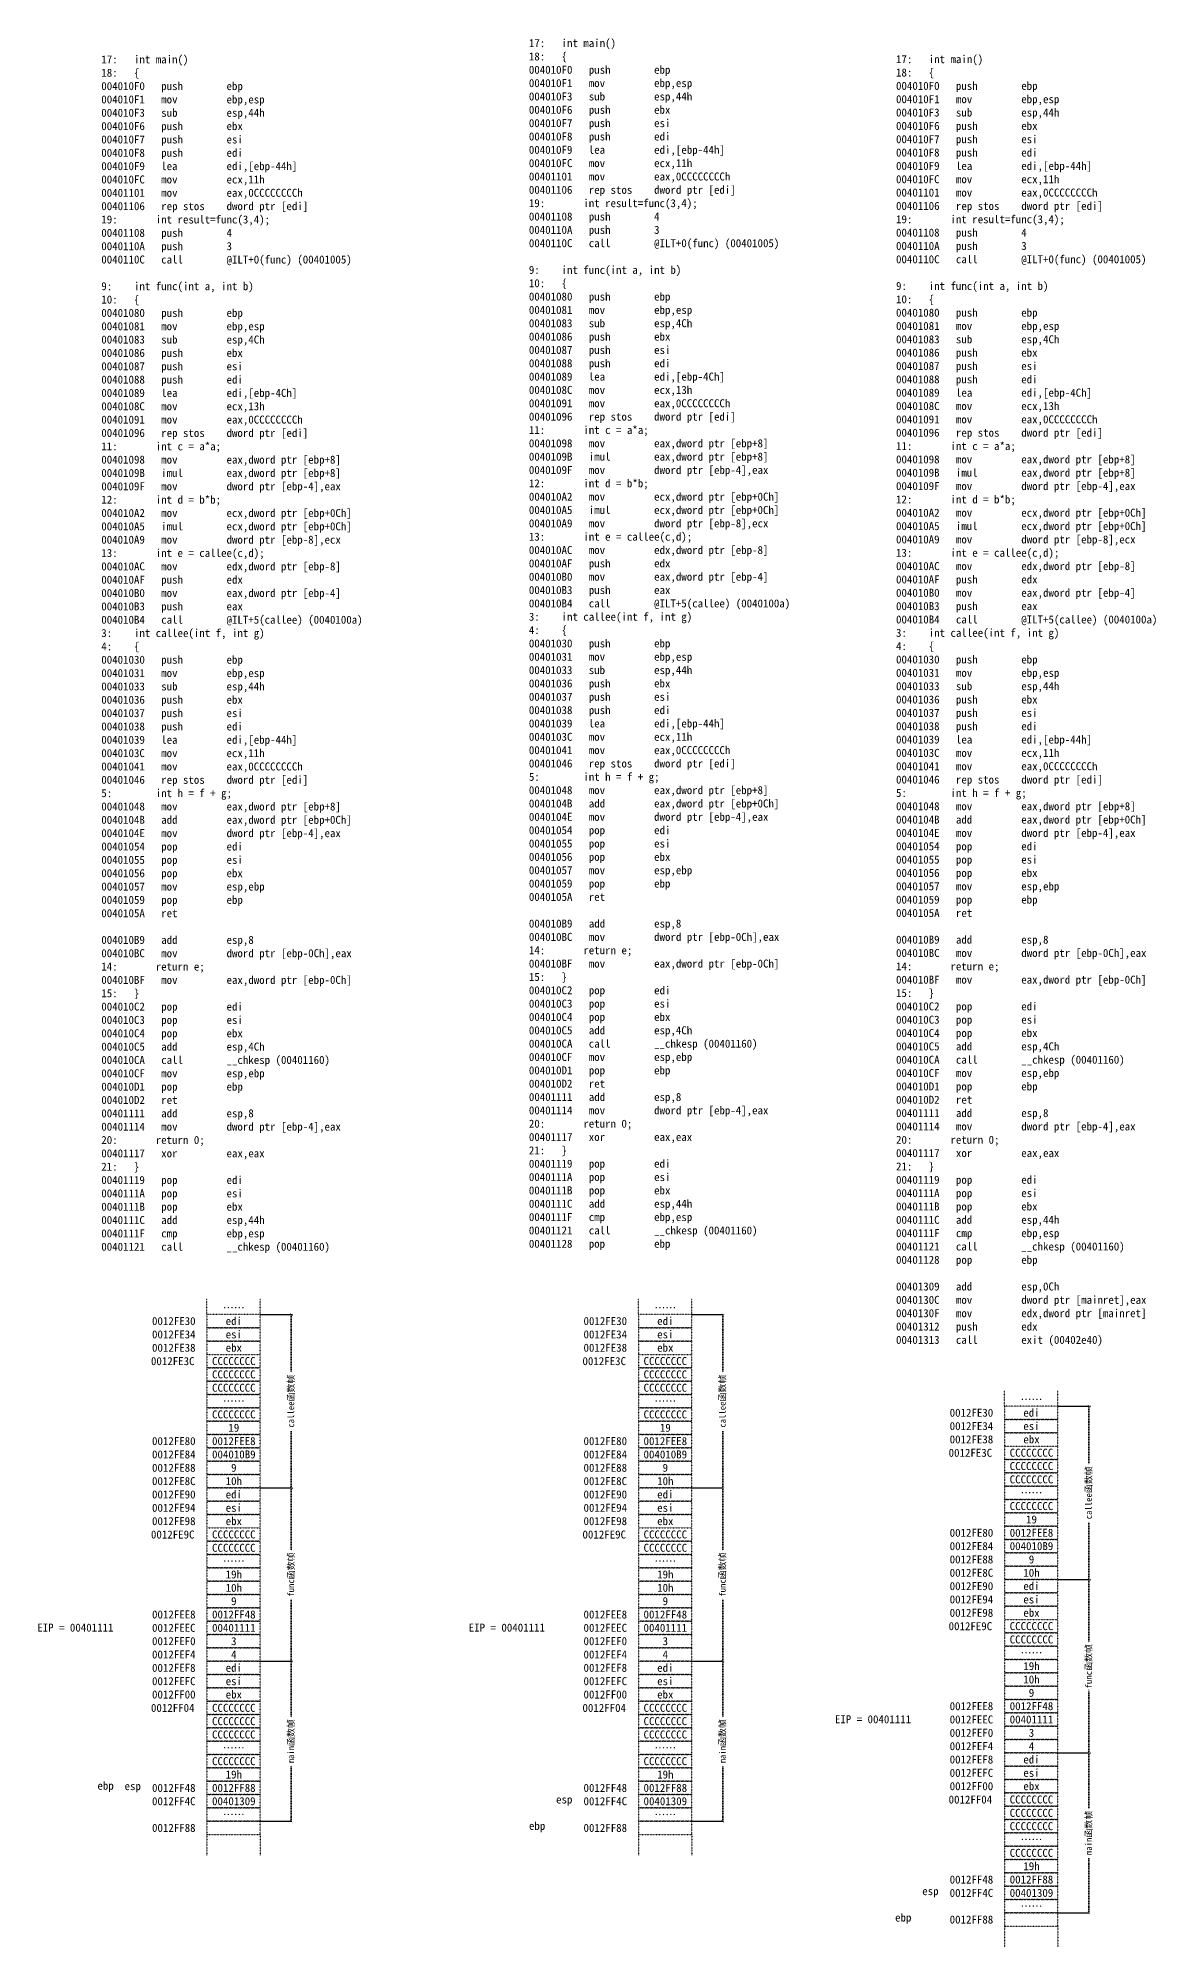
# Model space of a CAD drawing. Header units: millimetres. Extents: x 5369 to 27532, y 1174 to 4752.
# Drawn here: x 25438 to 27532, y 1174 to 4752 of the extents above; entities that cross this region are included whole.
import ezdxf

# ---------------------------------------------------------------- set-up
doc = ezdxf.new("R2010")
doc.units = ezdxf.units.MM
doc.linetypes.add('ACAD_ISO07W100', pattern=[3, 0, -3])
doc.linetypes.add('DOT', pattern=[0.25, 0, -0.25])
doc.styles.get("Standard").update_dxf_attribs({"font": ''})
doc.styles.add('w', font='', dxfattribs={"height": 15})
doc.styles.get('Standard').set_extended_font_data('SimSun')
doc.styles.get('w').set_extended_font_data('SimSun')
doc.dimstyles.new('w', dxfattribs={"dimscale": 3, "dimtxt": 4, "dimasz": 1.5, "dimexe": 1.25, "dimexo": 0.625, "dimtad": 0, "dimtxsty": 'Standard', "dimblk": 'ARCHTICK', "dimcen": 2.5, "dimclrd": 5, "dimclre": 5, "dimclrt": 5, "dimadec": 1, "dimazin": 0, "dimtfac": 1, "dimtmove": 0, "dimatfit": 3, "dimfxl": 1, "dimarcsym": 0})

# ---------------------------------------------------------------- blocks, each defined once
blk = doc.blocks.new('b')
at = {"linetype": 'DOT'}
blk.add_lwpolyline([(-100, 0), (0, 0), (0, 25), (-100, 25)], close=True, dxfattribs=at)
blk = doc.blocks.new('_ArchTick')
at = {"color": 0, "linetype": 'ByBlock', "const_width": 0.15}
blk.add_lwpolyline([(-0.5, -0.5), (0.5, 0.5)], dxfattribs=at)
blk = doc.blocks.new('*D77')
at = {"color": 5, "linetype": 'ACAD_ISO07W100', "lineweight": -2}
for p, q in [((25855.6, 2359.5), (25915.7, 2359.5)), ((25912, 2359.5), (25912, 2249.2)), ((25912, 2034.5), (25912, 2144.9)), ((25855.6, 2034.5), (25915.7, 2034.5))]:
    blk.add_line(p, q, dxfattribs=at)
at = {"layer": 'Defpoints', "color": 0, "linetype": 'DOT'}
for p in [(25853.7, 2359.5), (25853.7, 2034.5), (25912, 2034.5)]:
    blk.add_point(p, dxfattribs=at)
at = {"color": 5, "linetype": 'DOT', "lineweight": -2, "xscale": 4.5, "yscale": 4.5, "zscale": 4.5}
for p, rotation in [((25912, 2359.5), 90), ((25912, 2034.5), 270)]:
    blk.add_blockref('_ArchTick', p, dxfattribs=dict(at, rotation=rotation))
at = {"color": 5, "linetype": 'DOT', "insert": (25912, 2197), "char_height": 12, "attachment_point": 5, "rotation": 90}
blk.add_mtext('callee函数帧', dxfattribs=at)
blk = doc.blocks.new('*D75')
at = {"color": 5, "linetype": 'ACAD_ISO07W100', "lineweight": -2}
for p, q in [((25855.6, 2034.5), (25915.7, 2034.5)), ((25912, 2034.5), (25912, 1915.7)), ((25912, 1709.5), (25912, 1828.4)), ((25855.6, 1709.5), (25915.7, 1709.5))]:
    blk.add_line(p, q, dxfattribs=at)
at = {"layer": 'Defpoints', "color": 0, "linetype": 'DOT'}
for p in [(25853.7, 2034.5), (25853.7, 1709.5), (25912, 1709.5)]:
    blk.add_point(p, dxfattribs=at)
at = {"color": 5, "linetype": 'DOT', "lineweight": -2, "xscale": 4.5, "yscale": 4.5, "zscale": 4.5}
for p, rotation in [((25912, 2034.5), 90), ((25912, 1709.5), 270)]:
    blk.add_blockref('_ArchTick', p, dxfattribs=dict(at, rotation=rotation))
at = {"color": 5, "linetype": 'DOT', "insert": (25912, 1872), "char_height": 12, "attachment_point": 5, "rotation": 90}
blk.add_mtext('func函数帧', dxfattribs=at)
blk = doc.blocks.new('*D76')
at = {"color": 5, "linetype": 'ACAD_ISO07W100', "lineweight": -2}
for p, q in [((25853.7, 1709.5), (25915.7, 1709.5)), ((25912, 1709.5), (25912, 1603.6)), ((25912, 1409.5), (25912, 1515.5)), ((25853.7, 1409.5), (25915.7, 1409.5))]:
    blk.add_line(p, q, dxfattribs=at)
at = {"layer": 'Defpoints', "color": 0, "linetype": 'DOT'}
for p in [(25851.8, 1709.5), (25851.8, 1409.5), (25912, 1409.5)]:
    blk.add_point(p, dxfattribs=at)
at = {"color": 5, "linetype": 'DOT', "lineweight": -2, "xscale": 4.5, "yscale": 4.5, "zscale": 4.5}
for p, rotation in [((25912, 1709.5), 90), ((25912, 1409.5), 270)]:
    blk.add_blockref('_ArchTick', p, dxfattribs=dict(at, rotation=rotation))
at = {"color": 5, "linetype": 'DOT', "insert": (25912, 1559.5), "char_height": 12, "attachment_point": 5, "rotation": 90}
blk.add_mtext('main函数帧', dxfattribs=at)
blk = doc.blocks.new('*D80')
at = {"color": 5, "linetype": 'ACAD_ISO07W100', "lineweight": -2}
for p, q in [((26664.3, 2359.5), (26724.4, 2359.5)), ((26720.7, 2359.5), (26720.7, 2249.2)), ((26720.7, 2034.5), (26720.7, 2144.9)), ((26664.3, 2034.5), (26724.4, 2034.5))]:
    blk.add_line(p, q, dxfattribs=at)
at = {"layer": 'Defpoints', "color": 0, "linetype": 'DOT'}
for p in [(26662.4, 2359.5), (26662.4, 2034.5), (26720.7, 2034.5)]:
    blk.add_point(p, dxfattribs=at)
at = {"color": 5, "linetype": 'DOT', "lineweight": -2, "xscale": 4.5, "yscale": 4.5, "zscale": 4.5}
for p, rotation in [((26720.7, 2359.5), 90), ((26720.7, 2034.5), 270)]:
    blk.add_blockref('_ArchTick', p, dxfattribs=dict(at, rotation=rotation))
at = {"color": 5, "linetype": 'DOT', "insert": (26720.7, 2197), "char_height": 12, "attachment_point": 5, "rotation": 90}
blk.add_mtext('callee函数帧', dxfattribs=at)
blk = doc.blocks.new('*D78')
at = {"color": 5, "linetype": 'ACAD_ISO07W100', "lineweight": -2}
for p, q in [((26664.3, 2034.5), (26724.4, 2034.5)), ((26720.7, 2034.5), (26720.7, 1915.7)), ((26720.7, 1709.5), (26720.7, 1828.4)), ((26664.3, 1709.5), (26724.4, 1709.5))]:
    blk.add_line(p, q, dxfattribs=at)
at = {"layer": 'Defpoints', "color": 0, "linetype": 'DOT'}
for p in [(26662.4, 2034.5), (26662.4, 1709.5), (26720.7, 1709.5)]:
    blk.add_point(p, dxfattribs=at)
at = {"color": 5, "linetype": 'DOT', "lineweight": -2, "xscale": 4.5, "yscale": 4.5, "zscale": 4.5}
for p, rotation in [((26720.7, 2034.5), 90), ((26720.7, 1709.5), 270)]:
    blk.add_blockref('_ArchTick', p, dxfattribs=dict(at, rotation=rotation))
at = {"color": 5, "linetype": 'DOT', "insert": (26720.7, 1872), "char_height": 12, "attachment_point": 5, "rotation": 90}
blk.add_mtext('func函数帧', dxfattribs=at)
blk = doc.blocks.new('*D79')
at = {"color": 5, "linetype": 'ACAD_ISO07W100', "lineweight": -2}
for p, q in [((26662.4, 1709.5), (26724.4, 1709.5)), ((26720.7, 1709.5), (26720.7, 1603.6)), ((26720.7, 1409.5), (26720.7, 1515.5)), ((26662.4, 1409.5), (26724.4, 1409.5))]:
    blk.add_line(p, q, dxfattribs=at)
at = {"layer": 'Defpoints', "color": 0, "linetype": 'DOT'}
for p in [(26660.6, 1709.5), (26660.6, 1409.5), (26720.7, 1409.5)]:
    blk.add_point(p, dxfattribs=at)
at = {"color": 5, "linetype": 'DOT', "lineweight": -2, "xscale": 4.5, "yscale": 4.5, "zscale": 4.5}
for p, rotation in [((26720.7, 1709.5), 90), ((26720.7, 1409.5), 270)]:
    blk.add_blockref('_ArchTick', p, dxfattribs=dict(at, rotation=rotation))
at = {"color": 5, "linetype": 'DOT', "insert": (26720.7, 1559.5), "char_height": 12, "attachment_point": 5, "rotation": 90}
blk.add_mtext('main函数帧', dxfattribs=at)
blk = doc.blocks.new('*D83')
at = {"color": 5, "linetype": 'ACAD_ISO07W100', "lineweight": -2}
for p, q in [((27350.6, 2187.7), (27410.7, 2187.7)), ((27407, 2187.7), (27407, 2077.4)), ((27407, 1862.7), (27407, 1973.1)), ((27350.6, 1862.7), (27410.7, 1862.7))]:
    blk.add_line(p, q, dxfattribs=at)
at = {"layer": 'Defpoints', "color": 0, "linetype": 'DOT'}
for p in [(27348.7, 2187.7), (27348.7, 1862.7), (27407, 1862.7)]:
    blk.add_point(p, dxfattribs=at)
at = {"color": 5, "linetype": 'DOT', "lineweight": -2, "xscale": 4.5, "yscale": 4.5, "zscale": 4.5}
for p, rotation in [((27407, 2187.7), 90), ((27407, 1862.7), 270)]:
    blk.add_blockref('_ArchTick', p, dxfattribs=dict(at, rotation=rotation))
at = {"color": 5, "linetype": 'DOT', "insert": (27407, 2025.2), "char_height": 12, "attachment_point": 5, "rotation": 90}
blk.add_mtext('callee函数帧', dxfattribs=at)
blk = doc.blocks.new('*D81')
at = {"color": 5, "linetype": 'ACAD_ISO07W100', "lineweight": -2}
for p, q in [((27350.6, 1862.7), (27410.7, 1862.7)), ((27407, 1862.7), (27407, 1743.9)), ((27407, 1537.7), (27407, 1656.6)), ((27350.6, 1537.7), (27410.7, 1537.7))]:
    blk.add_line(p, q, dxfattribs=at)
at = {"layer": 'Defpoints', "color": 0, "linetype": 'DOT'}
for p in [(27348.7, 1862.7), (27348.7, 1537.7), (27407, 1537.7)]:
    blk.add_point(p, dxfattribs=at)
at = {"color": 5, "linetype": 'DOT', "lineweight": -2, "xscale": 4.5, "yscale": 4.5, "zscale": 4.5}
for p, rotation in [((27407, 1862.7), 90), ((27407, 1537.7), 270)]:
    blk.add_blockref('_ArchTick', p, dxfattribs=dict(at, rotation=rotation))
at = {"color": 5, "linetype": 'DOT', "insert": (27407, 1700.2), "char_height": 12, "attachment_point": 5, "rotation": 90}
blk.add_mtext('func函数帧', dxfattribs=at)
blk = doc.blocks.new('*D82')
at = {"color": 5, "linetype": 'ACAD_ISO07W100', "lineweight": -2}
for p, q in [((27348.7, 1537.7), (27410.7, 1537.7)), ((27407, 1537.7), (27407, 1431.8)), ((27407, 1237.7), (27407, 1343.7)), ((27348.7, 1237.7), (27410.7, 1237.7))]:
    blk.add_line(p, q, dxfattribs=at)
at = {"layer": 'Defpoints', "color": 0, "linetype": 'DOT'}
for p in [(27346.8, 1537.7), (27346.8, 1237.7), (27407, 1237.7)]:
    blk.add_point(p, dxfattribs=at)
at = {"color": 5, "linetype": 'DOT', "lineweight": -2, "xscale": 4.5, "yscale": 4.5, "zscale": 4.5}
for p, rotation in [((27407, 1537.7), 90), ((27407, 1237.7), 270)]:
    blk.add_blockref('_ArchTick', p, dxfattribs=dict(at, rotation=rotation))
at = {"color": 5, "linetype": 'DOT', "insert": (27407, 1387.7), "char_height": 12, "attachment_point": 5, "rotation": 90}
blk.add_mtext('main函数帧', dxfattribs=at)

msp = doc.modelspace()

# ---------------------------------------------------------------- linework, layer by layer
at = {"linetype": 'DOT'}
for p, q in [((25753.709, 2359.543), (25753.709, 2389.543)), ((25853.709, 2359.543), (25853.709, 2389.543)), ((26562.435, 2359.543), (26562.435, 2389.543)), ((26662.435, 2359.543), (26662.435, 2389.543)), ((25753.709, 2284.543), (25753.709, 2259.543)), ((25753.709, 2284.543), (25853.709, 2284.543)), ((25753.709, 2259.543), (25853.709, 2259.543)), ((25853.709, 2259.543), (25853.709, 2284.543)), ((26562.435, 2284.543), (26562.435, 2259.543)), ((26562.435, 2284.543), (26662.435, 2284.543)), ((26562.435, 2259.543), (26662.435, 2259.543)), ((26662.435, 2259.543), (26662.435, 2284.543)), ((27248.699, 2187.733), (27248.699, 2217.733)), ((27348.699, 2187.733), (27348.699, 2217.733)), ((27248.699, 2112.733), (27248.699, 2087.733)), ((27248.699, 2112.733), (27348.699, 2112.733)), ((27348.699, 2087.733), (27348.699, 2112.733)), ((27248.699, 2087.733), (27348.699, 2087.733)), ((25753.709, 1959.543), (25753.709, 1934.543)), ((25753.709, 1959.543), (25853.709, 1959.543)), ((25753.709, 1934.543), (25853.709, 1934.543)), ((25853.709, 1934.543), (25853.709, 1959.543)), ((26562.435, 1959.543), (26562.435, 1934.543)), ((26562.435, 1959.543), (26662.435, 1959.543)), ((26562.435, 1934.543), (26662.435, 1934.543)), ((26662.435, 1934.543), (26662.435, 1959.543)), ((27248.699, 1787.733), (27248.699, 1762.733)), ((27248.699, 1787.733), (27348.699, 1787.733)), ((27248.699, 1762.733), (27348.699, 1762.733)), ((27348.699, 1762.733), (27348.699, 1787.733)), ((25853.709, 1634.543), (25753.709, 1634.543)), ((25753.709, 1634.543), (25753.709, 1609.543)), ((25853.709, 1609.543), (25853.709, 1634.543)), ((26662.435, 1634.543), (26562.435, 1634.543)), ((26562.435, 1634.543), (26562.435, 1609.543)), ((26662.435, 1609.543), (26662.435, 1634.543)), ((25753.709, 1609.543), (25853.709, 1609.543)), ((26562.435, 1609.543), (26662.435, 1609.543)), ((27348.699, 1462.733), (27248.699, 1462.733)), ((27248.699, 1462.733), (27248.699, 1437.733)), ((27248.699, 1437.733), (27348.699, 1437.733)), ((27348.699, 1437.733), (27348.699, 1462.733)), ((25753.709, 1384.543), (25753.709, 1346.022)), ((25853.709, 1384.543), (25853.709, 1346.022)), ((26562.435, 1384.543), (26562.435, 1346.022)), ((26662.435, 1384.543), (26662.435, 1346.022)), ((27248.699, 1212.733), (27248.699, 1174.212)), ((27348.699, 1212.733), (27348.699, 1174.212))]:
    msp.add_line(p, q, dxfattribs=at)
for points in [[(25753.709, 2334.543), (25853.709, 2334.543), (25853.709, 2359.543), (25753.709, 2359.543)], [(25753.709, 2309.543), (25853.709, 2309.543), (25853.709, 2334.543), (25753.709, 2334.543)], [(26562.435, 2334.543), (26662.435, 2334.543), (26662.435, 2359.543), (26562.435, 2359.543)], [(26562.435, 2309.543), (26662.435, 2309.543), (26662.435, 2334.543), (26562.435, 2334.543)], [(25753.709, 2284.543), (25853.709, 2284.543), (25853.709, 2309.543), (25753.709, 2309.543)], [(26562.435, 2284.543), (26662.435, 2284.543), (26662.435, 2309.543), (26562.435, 2309.543)], [(27248.699, 2162.733), (27348.699, 2162.733), (27348.699, 2187.733), (27248.699, 2187.733)], [(27248.699, 2137.733), (27348.699, 2137.733), (27348.699, 2162.733), (27248.699, 2162.733)], [(25753.709, 2109.543), (25853.709, 2109.543), (25853.709, 2134.543), (25753.709, 2134.543)], [(26562.435, 2109.543), (26662.435, 2109.543), (26662.435, 2134.543), (26562.435, 2134.543)], [(27248.699, 2112.733), (27348.699, 2112.733), (27348.699, 2137.733), (27248.699, 2137.733)], [(25753.709, 2084.543), (25853.709, 2084.543), (25853.709, 2109.543), (25753.709, 2109.543)], [(25753.709, 2059.543), (25853.709, 2059.543), (25853.709, 2084.543), (25753.709, 2084.543)], [(26562.435, 2084.543), (26662.435, 2084.543), (26662.435, 2109.543), (26562.435, 2109.543)], [(26562.435, 2059.543), (26662.435, 2059.543), (26662.435, 2084.543), (26562.435, 2084.543)], [(25753.709, 2034.543), (25853.709, 2034.543), (25853.709, 2059.543), (25753.709, 2059.543)], [(26562.435, 2034.543), (26662.435, 2034.543), (26662.435, 2059.543), (26562.435, 2059.543)], [(25753.709, 2009.543), (25853.709, 2009.543), (25853.709, 2034.543), (25753.709, 2034.543)], [(25753.709, 1984.543), (25853.709, 1984.543), (25853.709, 2009.543), (25753.709, 2009.543)], [(26562.435, 2009.543), (26662.435, 2009.543), (26662.435, 2034.543), (26562.435, 2034.543)], [(26562.435, 1984.543), (26662.435, 1984.543), (26662.435, 2009.543), (26562.435, 2009.543)], [(25753.709, 1959.543), (25853.709, 1959.543), (25853.709, 1984.543), (25753.709, 1984.543)], [(26562.435, 1959.543), (26662.435, 1959.543), (26662.435, 1984.543), (26562.435, 1984.543)], [(27248.699, 1937.733), (27348.699, 1937.733), (27348.699, 1962.733), (27248.699, 1962.733)], [(27248.699, 1912.733), (27348.699, 1912.733), (27348.699, 1937.733), (27248.699, 1937.733)], [(27248.699, 1887.733), (27348.699, 1887.733), (27348.699, 1912.733), (27248.699, 1912.733)], [(27248.699, 1862.733), (27348.699, 1862.733), (27348.699, 1887.733), (27248.699, 1887.733)], [(27248.699, 1837.733), (27348.699, 1837.733), (27348.699, 1862.733), (27248.699, 1862.733)], [(27248.699, 1812.733), (27348.699, 1812.733), (27348.699, 1837.733), (27248.699, 1837.733)], [(25753.709, 1784.543), (25853.709, 1784.543), (25853.709, 1809.543), (25753.709, 1809.543)], [(26562.435, 1784.543), (26662.435, 1784.543), (26662.435, 1809.543), (26562.435, 1809.543)], [(27248.699, 1787.733), (27348.699, 1787.733), (27348.699, 1812.733), (27248.699, 1812.733)], [(25753.709, 1759.543), (25853.709, 1759.543), (25853.709, 1784.543), (25753.709, 1784.543)], [(25753.709, 1734.543), (25853.709, 1734.543), (25853.709, 1759.543), (25753.709, 1759.543)], [(26562.435, 1759.543), (26662.435, 1759.543), (26662.435, 1784.543), (26562.435, 1784.543)], [(26562.435, 1734.543), (26662.435, 1734.543), (26662.435, 1759.543), (26562.435, 1759.543)], [(25753.709, 1709.543), (25853.709, 1709.543), (25853.709, 1734.543), (25753.709, 1734.543)], [(26562.435, 1709.543), (26662.435, 1709.543), (26662.435, 1734.543), (26562.435, 1734.543)], [(25753.709, 1684.543), (25853.709, 1684.543), (25853.709, 1709.543), (25753.709, 1709.543)], [(25753.709, 1659.543), (25853.709, 1659.543), (25853.709, 1684.543), (25753.709, 1684.543)], [(26562.435, 1684.543), (26662.435, 1684.543), (26662.435, 1709.543), (26562.435, 1709.543)], [(26562.435, 1659.543), (26662.435, 1659.543), (26662.435, 1684.543), (26562.435, 1684.543)], [(25753.709, 1634.543), (25853.709, 1634.543), (25853.709, 1659.543), (25753.709, 1659.543)], [(26562.435, 1634.543), (26662.435, 1634.543), (26662.435, 1659.543), (26562.435, 1659.543)], [(27248.699, 1612.733), (27348.699, 1612.733), (27348.699, 1637.733), (27248.699, 1637.733)], [(27248.699, 1587.733), (27348.699, 1587.733), (27348.699, 1612.733), (27248.699, 1612.733)], [(27248.699, 1562.733), (27348.699, 1562.733), (27348.699, 1587.733), (27248.699, 1587.733)], [(27248.699, 1537.733), (27348.699, 1537.733), (27348.699, 1562.733), (27248.699, 1562.733)], [(27248.699, 1512.733), (27348.699, 1512.733), (27348.699, 1537.733), (27248.699, 1537.733)], [(27248.699, 1487.733), (27348.699, 1487.733), (27348.699, 1512.733), (27248.699, 1512.733)], [(25753.709, 1459.543), (25853.709, 1459.543), (25853.709, 1484.543), (25753.709, 1484.543)], [(26562.435, 1459.543), (26662.435, 1459.543), (26662.435, 1484.543), (26562.435, 1484.543)], [(27248.699, 1462.733), (27348.699, 1462.733), (27348.699, 1487.733), (27248.699, 1487.733)], [(25753.709, 1409.543), (25853.709, 1409.543), (25853.709, 1434.543), (25753.709, 1434.543)], [(26562.435, 1409.543), (26662.435, 1409.543), (26662.435, 1434.543), (26562.435, 1434.543)], [(25753.709, 1384.543), (25853.709, 1384.543), (25853.709, 1409.543), (25753.709, 1409.543)], [(26562.435, 1384.543), (26662.435, 1384.543), (26662.435, 1409.543), (26562.435, 1409.543)], [(27248.699, 1287.733), (27348.699, 1287.733), (27348.699, 1312.733), (27248.699, 1312.733)], [(27248.699, 1237.733), (27348.699, 1237.733), (27348.699, 1262.733), (27248.699, 1262.733)], [(27248.699, 1212.733), (27348.699, 1212.733), (27348.699, 1237.733), (27248.699, 1237.733)]]:
    msp.add_lwpolyline(points, close=True, dxfattribs=at)

# ---------------------------------------------------------------- block references
for p in [(25853.709, 2234.543), (26662.435, 2234.543), (25853.709, 2209.543), (26662.435, 2209.543), (25853.709, 2184.543), (25853.709, 2159.543), (26662.435, 2184.543), (26662.435, 2159.543), (25853.709, 2134.543), (26662.435, 2134.543), (27348.699, 2062.733), (27348.699, 2037.733), (27348.699, 2012.733), (27348.699, 1987.733), (27348.699, 1962.733), (25853.709, 1909.543), (26662.435, 1909.543), (25853.709, 1884.543), (26662.435, 1884.543), (25853.709, 1859.543), (26662.435, 1859.543), (25853.709, 1834.543), (25853.709, 1809.543), (26662.435, 1834.543), (26662.435, 1809.543), (27348.699, 1737.733), (27348.699, 1712.733), (27348.699, 1687.733), (27348.699, 1662.733), (27348.699, 1637.733), (25853.709, 1584.543), (25853.709, 1559.543), (26662.435, 1584.543), (26662.435, 1559.543), (25853.709, 1534.543), (26662.435, 1534.543), (25853.709, 1509.543), (25853.709, 1484.543), (26662.435, 1509.543), (26662.435, 1484.543), (25853.709, 1434.543), (26662.435, 1434.543), (27348.699, 1412.733), (27348.699, 1387.733), (27348.699, 1362.733), (27348.699, 1337.733), (27348.699, 1312.733), (27348.699, 1262.733)]:
    msp.add_blockref('b', p, dxfattribs=at)

# ---------------------------------------------------------------- texts
at = {"linetype": 'DOT', "style": 'w'}
for s, p in [('0012FE3C', (25648.925, 2264.543)), ('0012FE3C', (26457.651, 2264.543)), ('0012FE3C', (27143.916, 2092.733)), ('0012FE9C', (25648.925, 1939.543)), ('0012FE9C', (26457.651, 1939.543)), ('0012FE9C', (27143.916, 1767.733)), ('0012FF04', (25648.925, 1614.543)), ('0012FF04', (26457.651, 1614.543)), ('0012FF04', (27143.916, 1442.733))]:
    msp.add_text(s, height=15, dxfattribs=at).set_placement(p)
at = {"linetype": 'DOT', "char_height": 15, "style": 'w'}
for s, insert, width, attachment_point in [('17:   int main()\\P18:   \\{\\P004010F0   push        ebp\\P004010F1   mov         ebp,esp\\P004010F3   sub         esp,44h\\P004010F6   push        ebx\\P004010F7   push        esi\\P004010F8   push        edi\\P004010F9   lea         edi,[ebp-44h]\\P004010FC   mov         ecx,11h\\P00401101   mov         eax,0CCCCCCCCh\\P00401106   rep stos    dword ptr [edi]\\P19:       int result=func(3,4);\\P00401108   push        4\\P0040110A   push        3\\P0040110C   call        @ILT+0(func) (00401005)\\P\\P9:    int func(int a, int b)\\P10:   \\{\\P00401080   push        ebp\\P00401081   mov         ebp,esp\\P00401083   sub         esp,4Ch\\P00401086   push        ebx\\P00401087   push        esi\\P00401088   push        edi\\P00401089   lea         edi,[ebp-4Ch]\\P0040108C   mov         ecx,13h\\P00401091   mov         eax,0CCCCCCCCh\\P00401096   rep stos    dword ptr [edi]\\P11:       int c = a*a;\\P00401098   mov         eax,dword ptr [ebp+8]\\P0040109B   imul        eax,dword ptr [ebp+8]\\P0040109F   mov         dword ptr [ebp-4],eax\\P12:       int d = b*b;\\P004010A2   mov         ecx,dword ptr [ebp+0Ch]\\P004010A5   imul        ecx,dword ptr [ebp+0Ch]\\P004010A9   mov         dword ptr [ebp-8],ecx\\P13:       int e = callee(c,d);\\P004010AC   mov         edx,dword ptr [ebp-8]\\P004010AF   push        edx\\P004010B0   mov         eax,dword ptr [ebp-4]\\P004010B3   push        eax\\P004010B4   call        @ILT+5(callee) (0040100a)\\P3:    int callee(int f, int g)\\P4:    \\{\\P00401030   push        ebp\\P00401031   mov         ebp,esp\\P00401033   sub         esp,44h\\P00401036   push        ebx\\P00401037   push        esi\\P00401038   push        edi\\P00401039   lea         edi,[ebp-44h]\\P0040103C   mov         ecx,11h\\P00401041   mov         eax,0CCCCCCCCh\\P00401046   rep stos    dword ptr [edi]\\P5:        int h = f + g;\\P00401048   mov         eax,dword ptr [ebp+8]\\P0040104B   add         eax,dword ptr [ebp+0Ch]\\P0040104E   mov         dword ptr [ebp-4],eax\\P00401054   pop         edi\\P00401055   pop         esi\\P00401056   pop         ebx\\P00401057   mov         esp,ebp\\P00401059   pop         ebp\\P0040105A   ret\\P\\P004010B9   add         esp,8\\P004010BC   mov         dword ptr [ebp-0Ch],eax\\P14:       return e;\\P004010BF   mov         eax,dword ptr [ebp-0Ch]\\P15:   \\}\\P004010C2   pop         edi\\P004010C3   pop         esi\\P004010C4   pop         ebx\\P004010C5   add         esp,4Ch\\P004010CA   call        __chkesp (00401160)\\P004010CF   mov         esp,ebp\\P004010D1   pop         ebp\\P004010D2   ret\\P00401111   add         esp,8\\P00401114   mov         dword ptr [ebp-4],eax\\P20:       return 0;\\P00401117   xor         eax,eax\\P21:   \\}\\P00401119   pop         edi\\P0040111A   pop         esi\\P0040111B   pop         ebx\\P0040111C   add         esp,44h\\P0040111F   cmp         ebp,esp\\P00401121   call        __chkesp (00401160)\\P00401128   pop         ebp', (26357.238, 4750.034), 807.46249, 1), ('17:   int main()\\P18:   \\{\\P004010F0   push        ebp\\P004010F1   mov         ebp,esp\\P004010F3   sub         esp,44h\\P004010F6   push        ebx\\P004010F7   push        esi\\P004010F8   push        edi\\P004010F9   lea         edi,[ebp-44h]\\P004010FC   mov         ecx,11h\\P00401101   mov         eax,0CCCCCCCCh\\P00401106   rep stos    dword ptr [edi]\\P19:       int result=func(3,4);\\P00401108   push        4\\P0040110A   push        3\\P0040110C   call        @ILT+0(func) (00401005)\\P\\P9:    int func(int a, int b)\\P10:   \\{\\P00401080   push        ebp\\P00401081   mov         ebp,esp\\P00401083   sub         esp,4Ch\\P00401086   push        ebx\\P00401087   push        esi\\P00401088   push        edi\\P00401089   lea         edi,[ebp-4Ch]\\P0040108C   mov         ecx,13h\\P00401091   mov         eax,0CCCCCCCCh\\P00401096   rep stos    dword ptr [edi]\\P11:       int c = a*a;\\P00401098   mov         eax,dword ptr [ebp+8]\\P0040109B   imul        eax,dword ptr [ebp+8]\\P0040109F   mov         dword ptr [ebp-4],eax\\P12:       int d = b*b;\\P004010A2   mov         ecx,dword ptr [ebp+0Ch]\\P004010A5   imul        ecx,dword ptr [ebp+0Ch]\\P004010A9   mov         dword ptr [ebp-8],ecx\\P13:       int e = callee(c,d);\\P004010AC   mov         edx,dword ptr [ebp-8]\\P004010AF   push        edx\\P004010B0   mov         eax,dword ptr [ebp-4]\\P004010B3   push        eax\\P004010B4   call        @ILT+5(callee) (0040100a)\\P3:    int callee(int f, int g)\\P4:    \\{\\P00401030   push        ebp\\P00401031   mov         ebp,esp\\P00401033   sub         esp,44h\\P00401036   push        ebx\\P00401037   push        esi\\P00401038   push        edi\\P00401039   lea         edi,[ebp-44h]\\P0040103C   mov         ecx,11h\\P00401041   mov         eax,0CCCCCCCCh\\P00401046   rep stos    dword ptr [edi]\\P5:        int h = f + g;\\P00401048   mov         eax,dword ptr [ebp+8]\\P0040104B   add         eax,dword ptr [ebp+0Ch]\\P0040104E   mov         dword ptr [ebp-4],eax\\P00401054   pop         edi\\P00401055   pop         esi\\P00401056   pop         ebx\\P00401057   mov         esp,ebp\\P00401059   pop         ebp\\P0040105A   ret\\P\\P004010B9   add         esp,8\\P004010BC   mov         dword ptr [ebp-0Ch],eax\\P14:       return e;\\P004010BF   mov         eax,dword ptr [ebp-0Ch]\\P15:   \\}\\P004010C2   pop         edi\\P004010C3   pop         esi\\P004010C4   pop         ebx\\P004010C5   add         esp,4Ch\\P004010CA   call        __chkesp (00401160)\\P004010CF   mov         esp,ebp\\P004010D1   pop         ebp\\P004010D2   ret\\P00401111   add         esp,8\\P00401114   mov         dword ptr [ebp-4],eax\\P20:       return 0;\\P00401117   xor         eax,eax\\P21:   \\}\\P00401119   pop         edi\\P0040111A   pop         esi\\P0040111B   pop         ebx\\P0040111C   add         esp,44h\\P0040111F   cmp         ebp,esp\\P00401121   call        __chkesp (00401160)', (25555.874, 4719.442), 770.90311, 1), ('17:   int main()\\P18:   \\{\\P004010F0   push        ebp\\P004010F1   mov         ebp,esp\\P004010F3   sub         esp,44h\\P004010F6   push        ebx\\P004010F7   push        esi\\P004010F8   push        edi\\P004010F9   lea         edi,[ebp-44h]\\P004010FC   mov         ecx,11h\\P00401101   mov         eax,0CCCCCCCCh\\P00401106   rep stos    dword ptr [edi]\\P19:       int result=func(3,4);\\P00401108   push        4\\P0040110A   push        3\\P0040110C   call        @ILT+0(func) (00401005)\\P\\P9:    int func(int a, int b)\\P10:   \\{\\P00401080   push        ebp\\P00401081   mov         ebp,esp\\P00401083   sub         esp,4Ch\\P00401086   push        ebx\\P00401087   push        esi\\P00401088   push        edi\\P00401089   lea         edi,[ebp-4Ch]\\P0040108C   mov         ecx,13h\\P00401091   mov         eax,0CCCCCCCCh\\P00401096   rep stos    dword ptr [edi]\\P11:       int c = a*a;\\P00401098   mov         eax,dword ptr [ebp+8]\\P0040109B   imul        eax,dword ptr [ebp+8]\\P0040109F   mov         dword ptr [ebp-4],eax\\P12:       int d = b*b;\\P004010A2   mov         ecx,dword ptr [ebp+0Ch]\\P004010A5   imul        ecx,dword ptr [ebp+0Ch]\\P004010A9   mov         dword ptr [ebp-8],ecx\\P13:       int e = callee(c,d);\\P004010AC   mov         edx,dword ptr [ebp-8]\\P004010AF   push        edx\\P004010B0   mov         eax,dword ptr [ebp-4]\\P004010B3   push        eax\\P004010B4   call        @ILT+5(callee) (0040100a)\\P3:    int callee(int f, int g)\\P4:    \\{\\P00401030   push        ebp\\P00401031   mov         ebp,esp\\P00401033   sub         esp,44h\\P00401036   push        ebx\\P00401037   push        esi\\P00401038   push        edi\\P00401039   lea         edi,[ebp-44h]\\P0040103C   mov         ecx,11h\\P00401041   mov         eax,0CCCCCCCCh\\P00401046   rep stos    dword ptr [edi]\\P5:        int h = f + g;\\P00401048   mov         eax,dword ptr [ebp+8]\\P0040104B   add         eax,dword ptr [ebp+0Ch]\\P0040104E   mov         dword ptr [ebp-4],eax\\P00401054   pop         edi\\P00401055   pop         esi\\P00401056   pop         ebx\\P00401057   mov         esp,ebp\\P00401059   pop         ebp\\P0040105A   ret\\P\\P004010B9   add         esp,8\\P004010BC   mov         dword ptr [ebp-0Ch],eax\\P14:       return e;\\P004010BF   mov         eax,dword ptr [ebp-0Ch]\\P15:   \\}\\P004010C2   pop         edi\\P004010C3   pop         esi\\P004010C4   pop         ebx\\P004010C5   add         esp,4Ch\\P004010CA   call        __chkesp (00401160)\\P004010CF   mov         esp,ebp\\P004010D1   pop         ebp\\P004010D2   ret\\P00401111   add         esp,8\\P00401114   mov         dword ptr [ebp-4],eax\\P20:       return 0;\\P00401117   xor         eax,eax\\P21:   \\}\\P00401119   pop         edi\\P0040111A   pop         esi\\P0040111B   pop         ebx\\P0040111C   add         esp,44h\\P0040111F   cmp         ebp,esp\\P00401121   call        __chkesp (00401160)\\P00401128   pop         ebp\\P\\P00401309   add         esp,0Ch\\P0040130C   mov         dword ptr [mainret],eax\\P0040130F   mov         edx,dword ptr [mainret]\\P00401312   push        edx\\P00401313   call        exit (00402e40)', (27045.347, 4719.889), 846.86385, 1), ('{\\C5;……}', (25804.231, 2372.043), 101.04447, 5), ('{\\C5;……}', (26612.957, 2372.043), 101.04447, 5), ('0012FE30', (25691.717, 2347.043), 101.04447, 5), ('0012FE34', (25691.717, 2322.043), 101.04447, 5), ('{\\C5;edi}', (25804.231, 2347.043), 101.04447, 5), ('{\\C5;esi}', (25804.231, 2322.043), 101.04447, 5), ('0012FE30', (26500.443, 2347.043), 101.04447, 5), ('0012FE34', (26500.443, 2322.043), 101.04447, 5), ('{\\C5;edi}', (26612.957, 2347.043), 101.04447, 5), ('{\\C5;esi}', (26612.957, 2322.043), 101.04447, 5), ('0012FE38', (25691.717, 2297.043), 101.04447, 5), ('{\\C5;ebx}', (25804.231, 2297.043), 101.04447, 5), ('0012FE38', (26500.443, 2297.043), 101.04447, 5), ('{\\C5;ebx}', (26612.957, 2297.043), 101.04447, 5), ('{\\C5;CCCCCCCC}', (25804.231, 2272.043), 101.04447, 5), ('{\\C5;CCCCCCCC}', (25804.231, 2247.043), 101.04447, 5), ('{\\C5;CCCCCCCC}', (26612.957, 2272.043), 101.04447, 5), ('{\\C5;CCCCCCCC}', (26612.957, 2247.043), 101.04447, 5), ('{\\C5;CCCCCCCC}', (25804.231, 2222.043), 101.04447, 5), ('{\\C5;CCCCCCCC}', (26612.957, 2222.043), 101.04447, 5), ('{\\C5;……}', (25804.231, 2197.043), 101.04447, 5), ('{\\C5;……}', (26612.957, 2197.043), 101.04447, 5), ('0012FE30', (27186.707, 2175.233), 101.04447, 5), ('{\\C5;……}', (27299.221, 2200.233), 101.04447, 5), ('{\\C5;edi}', (27299.221, 2175.233), 101.04447, 5), ('{\\C5;CCCCCCCC}', (25804.231, 2172.043), 101.04447, 5), ('{\\C5;19}', (25804.231, 2147.043), 101.04447, 5), ('{\\C5;CCCCCCCC}', (26612.957, 2172.043), 101.04447, 5), ('{\\C5;19}', (26612.957, 2147.043), 101.04447, 5), ('0012FE34', (27186.707, 2150.233), 101.04447, 5), ('{\\C5;esi}', (27299.221, 2150.233), 101.04447, 5), ('0012FE80', (25691.717, 2122.043), 101.04447, 5), ('{\\C5;0012FEE8}', (25804.231, 2122.043), 101.04447, 5), ('0012FE80', (26500.443, 2122.043), 101.04447, 5), ('{\\C5;0012FEE8}', (26612.957, 2122.043), 101.04447, 5), ('0012FE38', (27186.707, 2125.233), 101.04447, 5), ('{\\C5;ebx}', (27299.221, 2125.233), 101.04447, 5), ('0012FE84', (25691.717, 2097.043), 101.04447, 5), ('0012FE88', (25691.717, 2072.043), 101.04447, 5), ('{\\C5;004010B9}', (25804.231, 2097.043), 101.04447, 5), ('{\\C5;9}', (25804.231, 2072.043), 101.04447, 5), ('0012FE84', (26500.443, 2097.043), 101.04447, 5), ('0012FE88', (26500.443, 2072.043), 101.04447, 5), ('{\\C5;004010B9}', (26612.957, 2097.043), 101.04447, 5), ('{\\C5;9}', (26612.957, 2072.043), 101.04447, 5), ('{\\C5;CCCCCCCC}', (27299.221, 2100.233), 101.04447, 5), ('{\\C5;CCCCCCCC}', (27299.221, 2075.233), 101.04447, 5), ('0012FE8C', (25691.717, 2047.043), 101.04447, 5), ('{\\C5;10h}', (25804.231, 2047.043), 101.04447, 5), ('0012FE8C', (26500.443, 2047.043), 101.04447, 5), ('{\\C5;10h}', (26612.957, 2047.043), 101.04447, 5), ('{\\C5;CCCCCCCC}', (27299.221, 2050.233), 101.04447, 5), ('0012FE90', (25691.717, 2022.043), 101.04447, 5), ('0012FE94', (25691.717, 1997.043), 101.04447, 5), ('{\\C5;edi}', (25804.231, 2022.043), 101.04447, 5), ('{\\C5;esi}', (25804.231, 1997.043), 101.04447, 5), ('0012FE90', (26500.443, 2022.043), 101.04447, 5), ('0012FE94', (26500.443, 1997.043), 101.04447, 5), ('{\\C5;edi}', (26612.957, 2022.043), 101.04447, 5), ('{\\C5;esi}', (26612.957, 1997.043), 101.04447, 5), ('{\\C5;CCCCCCCC}', (27299.221, 2000.233), 101.04447, 5), ('{\\C5;……}', (27299.221, 2025.233), 101.04447, 5), ('0012FE98', (25691.717, 1972.043), 101.04447, 5), ('{\\C5;ebx}', (25804.231, 1972.043), 101.04447, 5), ('0012FE98', (26500.443, 1972.043), 101.04447, 5), ('{\\C5;ebx}', (26612.957, 1972.043), 101.04447, 5), ('{\\C5;19}', (27299.221, 1975.233), 101.04447, 5), ('{\\C5;CCCCCCCC}', (25804.231, 1947.043), 101.04447, 5), ('{\\C5;CCCCCCCC}', (26612.957, 1947.043), 101.04447, 5), ('0012FE80', (27186.707, 1950.233), 101.04447, 5), ('0012FE84', (27186.707, 1925.233), 101.04447, 5), ('{\\C5;0012FEE8}', (27299.221, 1950.233), 101.04447, 5), ('{\\C5;004010B9}', (27299.221, 1925.233), 101.04447, 5), ('{\\C5;CCCCCCCC}', (25804.231, 1922.043), 101.04447, 5), ('{\\C5;……}', (25804.231, 1897.043), 101.04447, 5), ('{\\C5;CCCCCCCC}', (26612.957, 1922.043), 101.04447, 5), ('{\\C5;……}', (26612.957, 1897.043), 101.04447, 5), ('0012FE88', (27186.707, 1900.233), 101.04447, 5), ('{\\C5;9}', (27299.221, 1900.233), 101.04447, 5), ('{\\C5;19h}', (25804.231, 1872.043), 101.04447, 5), ('{\\C5;19h}', (26612.957, 1872.043), 101.04447, 5), ('0012FE8C', (27186.707, 1875.233), 101.04447, 5), ('{\\C5;10h}', (27299.221, 1875.233), 101.04447, 5), ('{\\C5;10h}', (25804.231, 1847.043), 101.04447, 5), ('{\\C5;9}', (25804.231, 1822.043), 101.04447, 5), ('{\\C5;10h}', (26612.957, 1847.043), 101.04447, 5), ('{\\C5;9}', (26612.957, 1822.043), 101.04447, 5), ('0012FE90', (27186.707, 1850.233), 101.04447, 5), ('0012FE94', (27186.707, 1825.233), 101.04447, 5), ('{\\C5;edi}', (27299.221, 1850.233), 101.04447, 5), ('{\\C5;esi}', (27299.221, 1825.233), 101.04447, 5), ('0012FEE8', (25691.717, 1797.043), 101.04447, 5), ('{\\C5;0012FF48}', (25804.231, 1797.043), 101.04447, 5), ('0012FEE8', (26500.443, 1797.043), 101.04447, 5), ('{\\C5;0012FF48}', (26612.957, 1797.043), 101.04447, 5), ('0012FE98', (27186.707, 1800.233), 101.04447, 5), ('{\\C5;ebx}', (27299.221, 1800.233), 101.04447, 5), ('EIP = {\\C5;00401111}', (25435.798, 1780.075), 191.82329, 1), ('0012FEEC', (25691.717, 1772.043), 101.04447, 5), ('0012FEF0', (25691.717, 1747.043), 101.04447, 5), ('{\\C5;00401111}', (25804.231, 1772.043), 101.04447, 5), ('{\\C5;3}', (25804.231, 1747.043), 101.04447, 5), ('EIP = {\\C5;00401111}', (26244.524, 1780.075), 191.82329, 1), ('0012FEEC', (26500.443, 1772.043), 101.04447, 5), ('0012FEF0', (26500.443, 1747.043), 101.04447, 5), ('{\\C5;00401111}', (26612.957, 1772.043), 101.04447, 5), ('{\\C5;3}', (26612.957, 1747.043), 101.04447, 5), ('{\\C5;CCCCCCCC}', (27299.221, 1775.233), 101.04447, 5), ('{\\C5;CCCCCCCC}', (27299.221, 1750.233), 101.04447, 5), ('0012FEF4', (25691.717, 1722.043), 101.04447, 5), ('{\\C5;4}', (25804.231, 1722.043), 101.04447, 5), ('0012FEF4', (26500.443, 1722.043), 101.04447, 5), ('{\\C5;4}', (26612.957, 1722.043), 101.04447, 5), ('{\\C5;……}', (27299.221, 1725.233), 101.04447, 5), ('0012FEF8', (25691.717, 1697.043), 101.04447, 5), ('{\\C5;edi}', (25804.231, 1697.043), 101.04447, 5), ('0012FEF8', (26500.443, 1697.043), 101.04447, 5), ('{\\C5;edi}', (26612.957, 1697.043), 101.04447, 5), ('{\\C5;19h}', (27299.221, 1700.233), 101.04447, 5), ('{\\C5;10h}', (27299.221, 1675.233), 101.04447, 5), ('0012FEFC', (25691.717, 1672.043), 101.04447, 5), ('0012FF00', (25691.717, 1647.043), 101.04447, 5), ('{\\C5;esi}', (25804.231, 1672.043), 101.04447, 5), ('{\\C5;ebx}', (25804.231, 1647.043), 101.04447, 5), ('0012FEFC', (26500.443, 1672.043), 101.04447, 5), ('0012FF00', (26500.443, 1647.043), 101.04447, 5), ('{\\C5;esi}', (26612.957, 1672.043), 101.04447, 5), ('{\\C5;ebx}', (26612.957, 1647.043), 101.04447, 5), ('{\\C5;9}', (27299.221, 1650.233), 101.04447, 5), ('{\\C5;CCCCCCCC}', (25804.231, 1622.043), 101.04447, 5), ('{\\C5;CCCCCCCC}', (26612.957, 1622.043), 101.04447, 5), ('0012FEE8', (27186.707, 1625.233), 101.04447, 5), ('{\\C5;0012FF48}', (27299.221, 1625.233), 101.04447, 5), ('{\\C5;CCCCCCCC}', (25804.231, 1597.043), 101.04447, 5), ('{\\C5;CCCCCCCC}', (25804.231, 1572.043), 101.04447, 5), ('{\\C5;CCCCCCCC}', (26612.957, 1597.043), 101.04447, 5), ('{\\C5;CCCCCCCC}', (26612.957, 1572.043), 101.04447, 5), ('EIP = {\\C5;00401111}', (26930.788, 1608.265), 191.82329, 1), ('0012FEEC', (27186.707, 1600.233), 101.04447, 5), ('0012FEF0', (27186.707, 1575.233), 101.04447, 5), ('{\\C5;00401111}', (27299.221, 1600.233), 101.04447, 5), ('{\\C5;3}', (27299.221, 1575.233), 101.04447, 5), ('{\\C5;……}', (25804.231, 1547.043), 101.04447, 5), ('{\\C5;……}', (26612.957, 1547.043), 101.04447, 5), ('0012FEF4', (27186.707, 1550.233), 101.04447, 5), ('{\\C5;4}', (27299.221, 1550.233), 101.04447, 5), ('{\\C5;CCCCCCCC}', (25804.231, 1522.043), 101.04447, 5), ('{\\C5;19h}', (25804.231, 1497.043), 101.04447, 5), ('{\\C5;CCCCCCCC}', (26612.957, 1522.043), 101.04447, 5), ('{\\C5;19h}', (26612.957, 1497.043), 101.04447, 5), ('0012FEF8', (27186.707, 1525.233), 101.04447, 5), ('0012FEFC', (27186.707, 1500.233), 101.04447, 5), ('{\\C5;edi}', (27299.221, 1525.233), 101.04447, 5), ('{\\C5;esi}', (27299.221, 1500.233), 101.04447, 5), ('{\\C1;ebp}', (25563.947, 1474.063), 101.04447, 5), ('{\\C1;esp}', (25614.788, 1473.372), 101.04447, 5), ('0012FF48', (25691.717, 1471.991), 101.04447, 5), ('{\\C5;0012FF88}', (25804.231, 1472.043), 101.04447, 5), ('0012FF48', (26500.443, 1471.991), 101.04447, 5), ('{\\C5;0012FF88}', (26612.957, 1472.043), 101.04447, 5), ('0012FF00', (27186.707, 1475.233), 101.04447, 5), ('{\\C5;ebx}', (27299.221, 1475.233), 101.04447, 5), ('0012FF4C', (25691.717, 1447.043), 101.04447, 5), ('{\\C5;00401309}', (25804.231, 1447.043), 101.04447, 5), ('{\\C1;esp}', (26423.515, 1448.278), 101.04447, 5), ('0012FF4C', (26500.443, 1447.043), 101.04447, 5), ('{\\C5;00401309}', (26612.957, 1447.043), 101.04447, 5), ('{\\C5;CCCCCCCC}', (27299.221, 1450.233), 101.04447, 5), ('{\\C5;CCCCCCCC}', (27299.221, 1425.233), 101.04447, 5), ('0012FF88', (25691.717, 1397.043), 101.04447, 5), ('{\\C5;……}', (25804.231, 1422.043), 101.04447, 5), ('{\\C1;ebp}', (26372.673, 1398.779), 101.04447, 5), ('0012FF88', (26500.443, 1397.043), 101.04447, 5), ('{\\C5;……}', (26612.957, 1422.043), 101.04447, 5), ('{\\C5;CCCCCCCC}', (27299.221, 1400.233), 101.04447, 5), ('{\\C5;……}', (27299.221, 1375.233), 101.04447, 5), ('{\\C5;CCCCCCCC}', (27299.221, 1350.233), 101.04447, 5), ('{\\C5;19h}', (27299.221, 1325.233), 101.04447, 5), ('0012FF48', (27186.707, 1300.181), 101.04447, 5), ('{\\C5;0012FF88}', (27299.221, 1300.233), 101.04447, 5), ('{\\C1;esp}', (27109.779, 1276.467), 101.04447, 5), ('0012FF4C', (27186.707, 1275.233), 101.04447, 5), ('{\\C5;00401309}', (27299.221, 1275.233), 101.04447, 5), ('{\\C1;ebp}', (27058.938, 1226.969), 101.04447, 5), ('0012FF88', (27186.707, 1225.233), 101.04447, 5), ('{\\C5;……}', (27299.221, 1250.233), 101.04447, 5)]:
    msp.add_mtext(s, dxfattribs=dict(at, insert=insert, width=width, attachment_point=attachment_point))

# ---------------------------------------------------------------- dimensions: what is measured, and where the dimension line sits
at = {"linetype": 'DOT'}
for base, p1, p2, text, picture, middle in [((25911.962, 2034.543), (25853.709, 2359.543), (25853.709, 2034.543), 'callee函数帧', '*D77', (25911.962, 2197.043)), ((26720.688, 2034.543), (26662.435, 2359.543), (26662.435, 2034.543), 'callee函数帧', '*D80', (26720.688, 2197.043)), ((27406.953, 1862.733), (27348.699, 2187.733), (27348.699, 1862.733), 'callee函数帧', '*D83', (27406.953, 2025.233)), ((25911.962, 1709.543), (25853.709, 2034.543), (25853.709, 1709.543), 'func函数帧', '*D75', (25911.962, 1872.043)), ((26720.688, 1709.543), (26662.435, 2034.543), (26662.435, 1709.543), 'func函数帧', '*D78', (26720.688, 1872.043)), ((27406.953, 1537.733), (27348.699, 1862.733), (27348.699, 1537.733), 'func函数帧', '*D81', (27406.953, 1700.233)), ((25911.962, 1409.543), (25851.834, 1709.543), (25851.834, 1409.543), 'main函数帧', '*D76', (25911.962, 1559.543)), ((26720.688, 1409.543), (26660.56, 1709.543), (26660.56, 1409.543), 'main函数帧', '*D79', (26720.688, 1559.543)), ((27406.953, 1237.733), (27346.824, 1537.733), (27346.824, 1237.733), 'main函数帧', '*D82', (27406.953, 1387.733))]:
    dim = msp.add_linear_dim(base=base, p1=p1, p2=p2, angle=90, text=text, dimstyle='w', dxfattribs=at)
    dim.commit()
    dim.dimension.update_dxf_attribs({"geometry": picture, "text_midpoint": middle})

doc.saveas('drawing.dxf')
